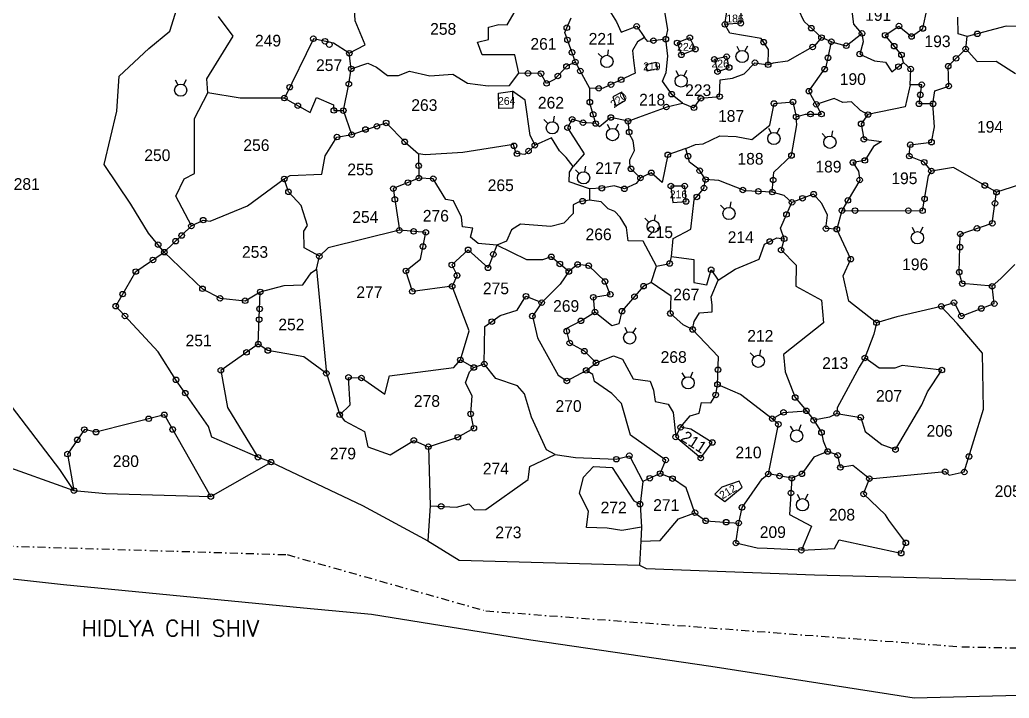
# Model space of a CAD drawing. Header units: metres. Extents: x 328578 to 333743, y 1800918 to 1805978.
# Drawn here: x 330740 to 331981, y 1800918 to 1801769 of the extents above; entities that cross this region are included whole.
import ezdxf
from ezdxf.enums import TextEntityAlignment as Align

# ---------------------------------------------------------------- set-up
doc = ezdxf.new("R2010")
doc.units = ezdxf.units.M
doc.header["$MEASUREMENT"] = 0
doc.linetypes.add('DASHDOT', pattern=[1, 0.5, -0.25, 0, -0.25])
for name, color, linetype in [('POLY_PARCEL', 6, 'Continuous'), ('POLY_WATER', 4, 'Continuous'), ('TEXT_MAPOUT', 7, 'Continuous'), ('TEXT_PARCEL', 7, 'Continuous'), ('V_BOUND_STREAM_LINE', 7, 'DASHDOT')]:
    doc.layers.add(name, color=color, linetype=linetype)
doc.styles.get("Standard").update_dxf_attribs({"font": 'simplex.shx'})
doc.styles.add('TEXT_MAP', font='', dxfattribs={"height": 1.8})
doc.styles.get('TEXT_MAP').set_extended_font_data('Kruti Dev 050')

msp = doc.modelspace()

# ---------------------------------------------------------------- linework, layer by layer
for points in [[(331478.3, 1801731.7), (331477.5, 1801724.7)], [(331639.5, 1801736.4), (331642.7, 1801730.2)], [(331653, 1801736.4), (331649.8, 1801730.2)], [(331465.7, 1801726.9), (331470.9, 1801722.2)], [(331563.1, 1801705.6), (331566.3, 1801699.3)], [(331576.6, 1801705.6), (331573.4, 1801699.3)], [(330935, 1801694.1), (330938.2, 1801687.8)], [(330948.5, 1801694.1), (330945.3, 1801687.8)], [(331397.6, 1801644.1), (331402.6, 1801639.1)], [(331410.4, 1801648.3), (331409.3, 1801641.3)], [(331477, 1801638.3), (331480.3, 1801632.1)], [(331490.6, 1801638.3), (331487.3, 1801632.1)], [(331679.5, 1801633.3), (331682.7, 1801627.1)], [(331693, 1801633.3), (331689.8, 1801627.1)], [(331759.9, 1801629.9), (331758.3, 1801623.1)], [(331746.8, 1801626.6), (331751.4, 1801621.4)], [(331437, 1801581.2), (331442, 1801576.3)], [(331449.8, 1801585.4), (331448.7, 1801578.5)], [(331619.3, 1801536.5), (331624.3, 1801531.6)], [(331632.1, 1801540.7), (331631, 1801533.8)], [(331524.2, 1801520.3), (331529.2, 1801515.4)], [(331537, 1801524.5), (331535.9, 1801517.6)], [(331859.5, 1801508.9), (331862.7, 1801502.6)], [(331873, 1801508.9), (331869.8, 1801502.6)], [(331499.3, 1801383.5), (331502.1, 1801377)], [(331512.8, 1801382.5), (331509.2, 1801376.6)], [(331669.3, 1801355), (331668, 1801348.1)], [(331656.3, 1801351.1), (331661.3, 1801346.1)], [(331570.7, 1801326), (331574.4, 1801320.1)], [(331584.1, 1801327.2), (331581.5, 1801320.7)], [(331706.4, 1801259), (331710.3, 1801253.3)], [(331719.8, 1801260.7), (331717.3, 1801254.1)], [(331715.2, 1801173.7), (331718.5, 1801167.4)], [(331728.8, 1801173.7), (331725.5, 1801167.4)]]:
    msp.add_lwpolyline(points)
for centre, radius in [((331624.8, 1801763.6), 3.47), ((331644.6, 1801765), 3.47), ((331843.1, 1801761.5), 3.47), ((331426.3, 1801759.4), 3.47), ((331514, 1801761.2), 3.47), ((331733.1, 1801758.8), 3.47), ((331796.7, 1801752.3), 3.47), ((331825.8, 1801750), 3.47), ((331873.1, 1801758.4), 3.47), ((331941.4, 1801751.7), 3.47), ((331108.3, 1801745.6), 3.47), ((331122.9, 1801742.4), 3.47), ((331128.4, 1801738.2), 3.47), ((331427.1, 1801744.1), 3.47), ((331535, 1801743.1), 3.47), ((331550.6, 1801745), 3.47), ((331564.8, 1801740.3), 3.47), ((331580.7, 1801746.9), 3.47), ((331673.3, 1801741.3), 3.47), ((331745.9, 1801747), 3.47), ((331758.3, 1801741.9), 3.47), ((331777, 1801736.8), 3.47), ((331858.9, 1801748.4), 3.47), ((331153.4, 1801727.4), 3.47), ((331432.8, 1801728.4), 3.47), ((331570.1, 1801725.3), 3.47), ((331587.7, 1801732.4), 3.47), ((331646.2, 1801723.3), 7.67), ((331734.8, 1801735.3), 3.47), ((331793.8, 1801726.3), 3.47), ((331837.1, 1801736.3), 3.47), ((331846.3, 1801725.3), 3.47), ((331926.8, 1801732.7), 3.47), ((331437.1, 1801716.3), 3.47), ((331476.6, 1801717.1), 7.67), ((331611.5, 1801719.6), 3.47), ((331626.9, 1801723.1), 3.47), ((331662.4, 1801715.5), 3.47), ((331679, 1801712.9), 3.47), ((331754.1, 1801721.6), 3.47), ((331914.8, 1801720.9), 3.47), ((331155.8, 1801707.7), 3.47), ((331377.6, 1801702.1), 3.47), ((331393.9, 1801701.8), 3.47), ((331425.9, 1801710.8), 3.47), ((331443.2, 1801705.1), 3.47), ((331615.4, 1801704.2), 3.47), ((331630, 1801709.5), 3.47), ((331749.8, 1801707.4), 3.47), ((331842.5, 1801710.6), 3.47), ((331857.8, 1801707.5), 3.47), ((331904.9, 1801711.2), 3.47), ((331152.8, 1801688.8), 3.47), ((331400.9, 1801689.5), 3.47), ((331415, 1801698.8), 3.47), ((331481.7, 1801688), 3.47), ((331494.5, 1801694.1), 3.47), ((331569.8, 1801692.5), 7.67), ((331871.6, 1801687.9), 3.47), ((330941.8, 1801681), 7.67), ((331078.5, 1801684.7), 3.47), ((331466.4, 1801683.3), 3.47), ((331557.8, 1801676), 3.47), ((331730.1, 1801679.8), 3.47), ((331869.9, 1801675.2), 3.47), ((331905.6, 1801686.2), 3.47), ((331071.9, 1801671.1), 3.47), ((331455.2, 1801666), 3.47), ((331594.5, 1801670.8), 3.47), ((331618, 1801673), 3.47), ((331686.3, 1801664.3), 3.47), ((331710.1, 1801666.3), 3.47), ((331739.4, 1801663.2), 3.47), ((331868.3, 1801663.9), 3.47), ((331885.8, 1801663.9), 3.47), ((331088.8, 1801661.6), 3.47), ((331134, 1801655.6), 3.47), ((331145.9, 1801655.4), 3.47), ((331459.4, 1801650.6), 3.47), ((331551.2, 1801659.9), 3.47), ((331585.8, 1801658.9), 3.47), ((331732.1, 1801651), 3.47), ((331745.9, 1801651), 3.47), ((331804.2, 1801650.4), 3.47), ((331199.6, 1801639.9), 3.47), ((331408.1, 1801633.8), 7.67), ((331433, 1801644.4), 3.47), ((331446.7, 1801640.2), 3.47), ((331462.5, 1801639.1), 3.47), ((331481.5, 1801646.7), 3.47), ((331503.1, 1801642), 3.47), ((331714.1, 1801647.4), 3.47), ((331795.7, 1801638.7), 3.47), ((331156.4, 1801625.2), 3.47), ((331173.7, 1801631.6), 3.47), ((331188, 1801635.6), 3.47), ((331427.2, 1801633.9), 3.47), ((331483.8, 1801625.2), 7.67), ((331504.6, 1801628.4), 3.47), ((331137.9, 1801622.1), 3.47), ((331222.9, 1801616.2), 3.47), ((331686.2, 1801620.3), 7.67), ((331756.5, 1801615.6), 7.67), ((331799, 1801619.3), 3.47), ((331857.3, 1801612.5), 3.47), ((331883.9, 1801615.7), 3.47), ((331360.1, 1801611.1), 3.47), ((331363.7, 1801601.2), 3.47), ((331378.3, 1801604.6), 3.47), ((331386.1, 1801611.8), 3.47), ((331553.1, 1801599.9), 3.47), ((331578.3, 1801598.2), 3.47), ((331708.3, 1801599), 3.47), ((331785.4, 1801590.2), 3.47), ((331800.3, 1801592.8), 3.47), ((331856, 1801598.3), 3.47), ((331874.8, 1801590.5), 3.47), ((331240.4, 1801586.1), 3.47), ((331447.4, 1801570.9), 7.67), ((331506.8, 1801582.3), 3.47), ((331532.3, 1801577.3), 3.47), ((331593.1, 1801580), 3.47), ((331883.8, 1801579.5), 3.47), ((331071.8, 1801569.6), 3.47), ((331226.9, 1801565), 3.47), ((331240.7, 1801570.7), 3.47), ((331258.7, 1801569.9), 3.47), ((331518.7, 1801570.8), 3.47), ((331600.4, 1801568.8), 3.47), ((331685.2, 1801568.2), 3.47), ((331793.8, 1801568.2), 3.47), ((331077, 1801553.4), 3.47), ((331208.5, 1801557.4), 3.47), ((331470.2, 1801557.9), 3.47), ((331498.6, 1801557.2), 3.47), ((331556.8, 1801560.7), 3.47), ((331574.2, 1801560.7), 3.47), ((331598.5, 1801558.2), 3.47), ((331647.2, 1801555.7), 3.47), ((331666.7, 1801553.9), 3.47), ((331684.1, 1801553.1), 3.47), ((331736, 1801550.5), 3.47), ((331950.9, 1801561.3), 3.47), ((331965.5, 1801552.9), 3.47), ((331210.5, 1801543.9), 3.47), ((331446.1, 1801541.7), 3.47), ((331575.9, 1801541.2), 3.47), ((331589.4, 1801547), 3.47), ((331708.8, 1801540.2), 3.47), ((331722.1, 1801545.3), 3.47), ((331779, 1801542.6), 3.47), ((331875.2, 1801544.5), 3.47), ((331963.6, 1801539), 3.47), ((331629.8, 1801526.2), 7.67), ((331771.6, 1801529.8), 3.47), ((331788, 1801529.8), 3.47), ((331854.9, 1801529.7), 3.47), ((331872.7, 1801529.6), 3.47), ((330970, 1801517.9), 3.47), ((331534.6, 1801510), 7.67), ((331702, 1801525), 3.47), ((331960.2, 1801513.9), 3.47), ((330955.2, 1801510.5), 3.47), ((331216.2, 1801505.1), 3.47), ((331234.1, 1801503.7), 3.47), ((331249.4, 1801502.5), 3.47), ((331751.5, 1801507.2), 3.47), ((331765.1, 1801506.5), 3.47), ((331941.1, 1801507.5), 3.47), ((330935.4, 1801491.4), 3.47), ((330943, 1801498.6), 3.47), ((331681, 1801491), 3.47), ((331699, 1801494.5), 3.47), ((331866.2, 1801495.8), 7.67), ((331920, 1801500.4), 3.47), ((330913.5, 1801487.1), 3.47), ((330921.2, 1801477.7), 3.47), ((331245.9, 1801484.8), 3.47), ((331302.5, 1801480.6), 3.47), ((331695.2, 1801480.4), 3.47), ((331919.6, 1801483.9), 3.47), ((330907, 1801467.9), 3.47), ((331115.8, 1801472.5), 3.47), ((331334.1, 1801474.9), 3.47), ((331406.8, 1801471.8), 3.47), ((331555.4, 1801463.4), 3.47), ((331782.6, 1801468.8), 3.47), ((330885.5, 1801453.3), 3.47), ((331224.4, 1801454.1), 3.47), ((331282, 1801461.6), 3.47), ((331327.5, 1801457.9), 3.47), ((331417.5, 1801462.9), 3.47), ((331428.8, 1801453.4), 3.47), ((331439.8, 1801462.2), 3.47), ((331453.8, 1801460.6), 3.47), ((331607.5, 1801455.6), 3.47), ((331918.7, 1801452.5), 3.47), ((331288.6, 1801448.4), 3.47), ((331474.3, 1801440.8), 3.47), ((330969.2, 1801431.7), 3.47), ((331041.6, 1801427.7), 3.47), ((331232.5, 1801428.4), 3.47), ((331282.4, 1801434.8), 3.47), ((331522.6, 1801435), 3.47), ((331922.6, 1801438.2), 3.47), ((331960, 1801434.8), 3.47), ((330869, 1801425), 3.47), ((330991.2, 1801419.7), 3.47), ((331022.7, 1801416.7), 3.47), ((331375, 1801422.3), 3.47), ((331394.8, 1801414.3), 3.47), ((331459.6, 1801421), 3.47), ((331480.9, 1801424.6), 3.47), ((331511.2, 1801421.8), 3.47), ((331912.2, 1801414.3), 3.47), ((330860.3, 1801409.9), 3.47), ((331040.8, 1801406.4), 3.47), ((331461.6, 1801402.5), 3.47), ((331495.5, 1801403.6), 3.47), ((331896.2, 1801409.6), 3.47), ((331946.4, 1801406.9), 3.47), ((331962.7, 1801413), 3.47), ((330871.9, 1801397.5), 3.47), ((331040.3, 1801393), 3.47), ((331332.2, 1801390.5), 3.47), ((331383.1, 1801397.4), 3.47), ((331444, 1801391.5), 3.47), ((331556.3, 1801400.6), 3.47), ((331814.9, 1801389), 3.47), ((331921.3, 1801397.5), 3.47), ((331426.2, 1801378.5), 3.47), ((331584.2, 1801380.6), 3.47), ((331505.2, 1801370), 7.67), ((331024.4, 1801351.8), 3.47), ((331039.2, 1801362.2), 3.47), ((331051.2, 1801354.2), 3.47), ((331430, 1801363.6), 3.47), ((331448.4, 1801353.4), 3.47), ((331292.7, 1801342.4), 3.47), ((331666.6, 1801340.6), 7.67), ((331800.3, 1801344.8), 3.47), ((330992.2, 1801329.3), 3.47), ((331309.6, 1801332.9), 3.47), ((331322.8, 1801337.3), 3.47), ((331450.6, 1801329.2), 3.47), ((331463, 1801338.7), 3.47), ((331616, 1801330), 3.47), ((331896.9, 1801329.6), 3.47), ((330935.9, 1801317.4), 3.47), ((331124.6, 1801325.5), 3.47), ((331152.4, 1801320.5), 3.47), ((331168.6, 1801319.7), 3.47), ((331426.3, 1801316), 3.47), ((331578.5, 1801313.6), 7.67), ((331615.4, 1801311.6), 3.47), ((330947.5, 1801300.7), 3.47), ((331613.2, 1801298.4), 3.47), ((331712.8, 1801295.2), 3.47), ((331727, 1801278.5), 3.47), ((330901.7, 1801268.5), 3.47), ((330921.3, 1801273.5), 3.47), ((331141.4, 1801273.5), 3.47), ((331305.7, 1801274.6), 3.47), ((331684.1, 1801268.6), 3.47), ((331698.2, 1801276.5), 3.47), ((331736.1, 1801266.6), 3.47), ((331765, 1801275.3), 3.47), ((331795.1, 1801270.2), 3.47), ((330820.9, 1801254.9), 3.47), ((330931.8, 1801255), 3.47), ((331309.7, 1801256.6), 3.47), ((331569.1, 1801257.8), 3.47), ((331691.8, 1801261.6), 3.47), ((330812.1, 1801242.1), 3.47), ((330835.5, 1801251.7), 3.47), ((331234.3, 1801241.4), 3.47), ((331289.6, 1801245.3), 3.47), ((331562.9, 1801245.7), 3.47), ((331714.7, 1801246.9), 7.67), ((331745.9, 1801251.2), 3.47), ((331252.6, 1801233.4), 3.47), ((331608.9, 1801238.7), 3.47), ((331838.8, 1801229.8), 3.47), ((330799.8, 1801224.2), 3.47), ((331038.7, 1801220.2), 3.47), ((331488.4, 1801217.7), 3.47), ((331504.8, 1801222.1), 3.47), ((331550.4, 1801216.7), 3.47), ((331594.4, 1801219.3), 3.47), ((331753.6, 1801227.4), 3.47), ((331766.3, 1801222.6), 3.47), ((331931, 1801221.1), 3.47), ((331055.2, 1801214.1), 3.47), ((331769.6, 1801207.4), 3.47), ((331530.4, 1801193.8), 3.47), ((331543.5, 1801199.7), 3.47), ((331558.9, 1801193.4), 3.47), ((331679.2, 1801199.2), 3.47), ((331693.3, 1801196.6), 3.47), ((331708.7, 1801193.8), 3.47), ((331721.3, 1801199.4), 3.47), ((331806, 1801193.3), 3.47), ((331901.1, 1801202.1), 3.47), ((331925.1, 1801201.7), 3.47), ((330807.8, 1801178.3), 3.47), ((330979.6, 1801170.8), 3.47), ((331707.5, 1801175.3), 3.47), ((331798.7, 1801174.1), 3.47), ((331268.6, 1801158.6), 3.47), ((331518.2, 1801161.3), 3.47), ((331646.2, 1801157.2), 3.47), ((331722, 1801160.6), 7.67), ((331587.1, 1801150.6), 3.47), ((331600.6, 1801140.4), 3.47), ((331626.3, 1801138.7), 3.47), ((331642, 1801137.6), 3.47), ((331638.5, 1801112.5), 3.47), ((331720.6, 1801103.4), 3.47), ((331851.7, 1801112.8), 3.47), ((331845.8, 1801099.7), 3.47)]:
    msp.add_circle(centre, radius)
at = {"layer": 'POLY_PARCEL'}
for p, q in [((330928.3, 1801755.2), (330938.9, 1801789.7)), ((331160.6, 1801768.1), (331159.3, 1801791.3)), ((331351.3, 1801763.1), (331368.7, 1801792.5)), ((331474, 1801790.3), (331488.5, 1801766.7)), ((331724.1, 1801767.2), (331709.3, 1801798.8)), ((331553, 1801756.8), (331549.4, 1801779.8)), ((331624.8, 1801763.6), (331627.3, 1801779.4)), ((331644.6, 1801779.8), (331644.6, 1801765)), ((331786.6, 1801763.9), (331783.7, 1801786.9)), ((331873.1, 1801758.4), (331878.4, 1801783.6)), ((331007.8, 1801748.9), (330989.3, 1801773.6)), ((331173.4, 1801738), (331160.6, 1801768.1)), ((331423.7, 1801753.4), (331431.6, 1801771.9)), ((331488.5, 1801766.7), (331494.4, 1801753.8)), ((331644.6, 1801765), (331624.8, 1801763.6)), ((331745.9, 1801747), (331724.1, 1801767.2)), ((331917.5, 1801751.9), (331917, 1801772.7)), ((330901.7, 1801733.5), (330928.3, 1801755.2)), ((331327.9, 1801744.5), (331328.2, 1801760.3)), ((331328.2, 1801760.3), (331341, 1801763.5)), ((331341, 1801763.5), (331351.3, 1801763.1)), ((331437.1, 1801716.3), (331423.7, 1801753.4)), ((331494.4, 1801753.8), (331514, 1801761.2)), ((331514, 1801761.2), (331523.8, 1801747.1)), ((331550.6, 1801745), (331553, 1801756.8)), ((331630.9, 1801752.4), (331624.8, 1801763.6)), ((331670.3, 1801745.7), (331630.9, 1801752.4)), ((331796.7, 1801752.3), (331786.6, 1801763.9)), ((331825.8, 1801750), (331843.1, 1801761.5)), ((331843.1, 1801761.5), (331858.9, 1801748.4)), ((331858.9, 1801748.4), (331873.1, 1801758.4)), ((331977.6, 1801761.5), (331928.7, 1801748.3)), ((332009.7, 1801761), (331977.6, 1801761.5)), ((330974.5, 1801695.3), (331007.8, 1801748.9)), ((331108.3, 1801745.6), (331071.9, 1801671.1)), ((331133.6, 1801740.1), (331108.3, 1801745.6)), ((331153.4, 1801727.4), (331133.6, 1801740.1)), ((331314.4, 1801741.3), (331327.9, 1801744.5)), ((331320.1, 1801725.3), (331314.4, 1801741.3)), ((331515.2, 1801741.6), (331508.9, 1801730.7)), ((331523.8, 1801747.1), (331515.2, 1801741.6)), ((331527.8, 1801742.3), (331523.8, 1801747.1)), ((331550.6, 1801745), (331527.8, 1801742.3)), ((331552.9, 1801723.8), (331550.6, 1801745)), ((331580.7, 1801746.9), (331564.8, 1801740.3)), ((331564.8, 1801740.3), (331570.1, 1801725.3)), ((331587.7, 1801732.4), (331580.7, 1801746.9)), ((331679.3, 1801732), (331670.3, 1801745.7)), ((331745.9, 1801747), (331737.1, 1801736.6)), ((331758.3, 1801741.9), (331745.9, 1801747)), ((331751.7, 1801710.1), (331758.3, 1801741.9)), ((331758.3, 1801741.9), (331777, 1801736.8)), ((331777, 1801736.8), (331796.7, 1801752.3)), ((331798.2, 1801741.5), (331793.8, 1801726.3)), ((331796.7, 1801752.3), (331798.2, 1801741.5)), ((331846.3, 1801725.3), (331825.8, 1801750)), ((331928.7, 1801748.3), (331917.5, 1801751.9)), ((331926.8, 1801732.7), (331928.7, 1801748.3)), ((330864.6, 1801698.6), (330901.7, 1801733.5)), ((331153.4, 1801727.4), (331173.4, 1801738)), ((331508.9, 1801730.7), (331510.1, 1801718.4)), ((331570.1, 1801725.3), (331587.7, 1801732.4)), ((331679, 1801712.9), (331679.3, 1801732)), ((331737.1, 1801736.6), (331703.3, 1801717.5)), ((331904.9, 1801711.2), (331926.8, 1801732.7)), ((331926.8, 1801732.7), (331941.4, 1801716.9)), ((331155.8, 1801707.7), (331153.4, 1801727.4)), ((331360.9, 1801725.3), (331320.1, 1801725.3)), ((331366.2, 1801702.3), (331360.9, 1801725.3)), ((331437.1, 1801716.3), (331426.6, 1801711.7)), ((331455.3, 1801682.9), (331437.1, 1801716.3)), ((331510.1, 1801718.4), (331512.1, 1801702.3)), ((331525.9, 1801713.4), (331538, 1801716.3)), ((331538, 1801716.3), (331540, 1801708)), ((331550.8, 1801703.1), (331552.9, 1801723.8)), ((331626.9, 1801723.1), (331611.5, 1801719.6)), ((331611.5, 1801719.6), (331615.4, 1801704.2)), ((331630, 1801709.5), (331626.9, 1801723.1)), ((331649, 1801701.4), (331662.4, 1801715.5)), ((331662.4, 1801715.5), (331679, 1801712.9)), ((331703.3, 1801717.5), (331685.2, 1801714.8)), ((331793.8, 1801726.3), (331812.6, 1801717.7)), ((331812.6, 1801717.7), (331826.3, 1801716.2)), ((331826.3, 1801716.2), (331834.3, 1801703.9)), ((331834.3, 1801703.9), (331848.7, 1801715.6)), ((331848.7, 1801715.6), (331846.3, 1801725.3)), ((331857.8, 1801707.5), (331848.7, 1801715.6)), ((331941.4, 1801716.9), (331964.9, 1801717.3)), ((331964.9, 1801717.3), (331989.5, 1801701.9)), ((331152.7, 1801688.6), (331155.8, 1801707.7)), ((331155.8, 1801707.7), (331176.6, 1801714.8)), ((331176.6, 1801714.8), (331187.6, 1801709.8)), ((331187.6, 1801709.8), (331201.4, 1801699.5)), ((331215.3, 1801699.5), (331228.7, 1801704.8)), ((331228.7, 1801704.8), (331254.6, 1801698.8)), ((331426.6, 1801711.7), (331410.8, 1801694.2)), ((331527.2, 1801704.7), (331525.9, 1801713.4)), ((331540, 1801708), (331527.2, 1801704.7)), ((331546.3, 1801692.3), (331550.8, 1801703.1)), ((331615.4, 1801704.2), (331630, 1801709.5)), ((331685.2, 1801714.8), (331679, 1801712.9)), ((331730.1, 1801679.8), (331751.7, 1801710.1)), ((331857.3, 1801687.9), (331857.8, 1801707.5)), ((331905.6, 1801686.2), (331904.9, 1801711.2)), ((330861.8, 1801654.6), (330864.6, 1801698.6)), ((330975.7, 1801677.6), (330974.5, 1801695.3)), ((331201.4, 1801699.5), (331215.3, 1801699.5)), ((331254.6, 1801698.8), (331283.4, 1801701.3)), ((331283.4, 1801701.3), (331301.5, 1801689.6)), ((331354.5, 1801686.7), (331366.2, 1801702.3)), ((331393.9, 1801701.8), (331366.2, 1801702.3)), ((331400.9, 1801689.5), (331393.9, 1801701.8)), ((331410.8, 1801694.2), (331400.9, 1801689.5)), ((331512.1, 1801702.3), (331472, 1801683.5)), ((331558.3, 1801675.3), (331546.3, 1801692.3)), ((331618, 1801673), (331618.7, 1801693.9)), ((331618.7, 1801693.9), (331634.2, 1801696)), ((331634.2, 1801696), (331649, 1801701.4)), ((331145.9, 1801655.4), (331152.7, 1801688.6)), ((331301.5, 1801689.6), (331327.5, 1801686.4)), ((331327.5, 1801686.4), (331354.5, 1801686.7)), ((331340.6, 1801677.3), (331358.1, 1801679.9)), ((331374.1, 1801668.6), (331358.1, 1801679.9)), ((331358.1, 1801679.9), (331358.6, 1801658.3)), ((331455.2, 1801664.8), (331455.3, 1801682.9)), ((331472, 1801683.5), (331455.3, 1801682.9)), ((331495.2, 1801678.6), (331483.9, 1801672.8)), ((331500.1, 1801668.6), (331495.2, 1801678.6)), ((331739.4, 1801663.2), (331730.1, 1801679.8)), ((331857.3, 1801687.9), (331850.8, 1801660)), ((331871.6, 1801687.9), (331857.3, 1801687.9)), ((331868.3, 1801663.9), (331871.6, 1801687.9)), ((331885.8, 1801663.9), (331888.3, 1801680.1)), ((331888.3, 1801680.1), (331905.6, 1801686.2)), ((330959, 1801645.6), (330975.7, 1801677.6)), ((331016.4, 1801671.1), (330975.7, 1801677.6)), ((331071.9, 1801671.1), (331016.4, 1801671.1)), ((331071.9, 1801671.1), (331104.4, 1801652.8)), ((331104.4, 1801652.8), (331112.3, 1801671.6)), ((331112.3, 1801671.6), (331133.7, 1801662.6)), ((331341.1, 1801657.8), (331340.6, 1801677.3)), ((331380.2, 1801623.9), (331374.1, 1801668.6)), ((331483.9, 1801672.8), (331487.7, 1801661.2)), ((331487.7, 1801661.2), (331500.1, 1801668.6)), ((331571.6, 1801664.5), (331558.3, 1801675.3)), ((331585.8, 1801658.9), (331594.5, 1801670.8)), ((331594.5, 1801670.8), (331618, 1801673)), ((331686.3, 1801664.3), (331710.1, 1801666.3)), ((331710.1, 1801666.3), (331714.1, 1801647.4)), ((331761.6, 1801670.6), (331739.4, 1801663.2)), ((331772.7, 1801665.7), (331761.6, 1801670.6)), ((331783.4, 1801666.4), (331772.7, 1801665.7)), ((331794.8, 1801655.4), (331783.4, 1801666.4)), ((330845.7, 1801587.7), (330861.8, 1801654.6)), ((331133.7, 1801662.6), (331134, 1801655.6)), ((331134, 1801655.6), (331145.9, 1801655.4)), ((331156.4, 1801625.2), (331145.9, 1801655.4)), ((331358.6, 1801658.3), (331341.1, 1801657.8)), ((331462.8, 1801639.1), (331455.2, 1801664.8)), ((331516.7, 1801647.1), (331553.3, 1801660.7)), ((331553.3, 1801660.7), (331571.6, 1801664.5)), ((331571.6, 1801664.5), (331585.8, 1801658.9)), ((331680.9, 1801637.2), (331686.3, 1801664.3)), ((331745.9, 1801651), (331739.4, 1801663.2)), ((331804.2, 1801650.4), (331794.8, 1801655.4)), ((331850.8, 1801660), (331804.2, 1801650.4)), ((331885.8, 1801663.9), (331868.3, 1801663.9)), ((331887.8, 1801634.8), (331885.8, 1801663.9)), ((330959, 1801576.4), (330959, 1801645.6)), ((331433, 1801644.4), (331427.2, 1801633.9)), ((331445.9, 1801640.3), (331433, 1801644.4)), ((331481.5, 1801646.7), (331467.5, 1801635)), ((331503.1, 1801642), (331481.5, 1801646.7)), ((331503.1, 1801642), (331516.7, 1801647.1)), ((331504.9, 1801625.7), (331503.1, 1801642)), ((331714.1, 1801647.4), (331725.7, 1801651)), ((331714.9, 1801637.3), (331714.1, 1801647.4)), ((331725.7, 1801651), (331745.9, 1801651)), ((331804.2, 1801650.4), (331795.7, 1801638.7)), ((331156.4, 1801625.2), (331199.6, 1801639.9)), ((331199.6, 1801639.9), (331223.5, 1801615.6)), ((331427.2, 1801633.9), (331448.2, 1801601.2)), ((331462.8, 1801639.1), (331445.9, 1801640.3)), ((331467.5, 1801635), (331462.8, 1801639.1)), ((331658.4, 1801618.9), (331680.9, 1801637.2)), ((331708.3, 1801599), (331714.9, 1801637.3)), ((331795.7, 1801638.7), (331799, 1801619.3)), ((331883.9, 1801615.7), (331887.8, 1801634.8)), ((331123, 1801598.5), (331137.9, 1801622.1)), ((331137.9, 1801622.1), (331156.4, 1801625.2)), ((331386.4, 1801612.1), (331380.2, 1801623.9)), ((331407, 1801621.3), (331386.4, 1801612.1)), ((331417.3, 1801604.9), (331407, 1801621.3)), ((331509.5, 1801617.5), (331504.9, 1801625.7)), ((331511.3, 1801605.3), (331509.5, 1801617.5)), ((331597.3, 1801613.5), (331618.4, 1801623.6)), ((331618.4, 1801623.6), (331638.7, 1801622.9)), ((331638.7, 1801622.9), (331658.4, 1801618.9)), ((331799, 1801619.3), (331821, 1801616.7)), ((331821, 1801616.7), (331811.3, 1801610.2)), ((331223.5, 1801615.6), (331240.1, 1801601.2)), ((331359.6, 1801612.6), (331295.8, 1801602.9)), ((331362.7, 1801601.3), (331359.6, 1801612.6)), ((331386.4, 1801612.1), (331373.5, 1801600.3)), ((331425.5, 1801596.6), (331417.3, 1801604.9)), ((331505.4, 1801593.6), (331511.3, 1801605.3)), ((331575.8, 1801607.7), (331553.1, 1801599.9)), ((331575.8, 1801607.7), (331587.8, 1801612.8)), ((331580.3, 1801590.8), (331575.8, 1801607.7)), ((331587.8, 1801612.8), (331597.3, 1801613.5)), ((331811.3, 1801610.2), (331800.3, 1801592.8)), ((331856, 1801598.3), (331857.3, 1801612.5)), ((331857.3, 1801612.5), (331883.9, 1801615.7)), ((331118.7, 1801575.7), (331123, 1801598.5)), ((331240.1, 1801601.2), (331240.7, 1801570.7)), ((331248.5, 1801599.8), (331240.1, 1801601.2)), ((331295.8, 1801602.9), (331248.5, 1801599.8)), ((331373.5, 1801600.3), (331362.7, 1801601.3)), ((331434.2, 1801585.3), (331425.5, 1801596.6)), ((331448.2, 1801601.2), (331434.2, 1801585.3)), ((331506, 1801583.1), (331505.4, 1801593.6)), ((331553.1, 1801599.9), (331545.9, 1801565)), ((331685.9, 1801578.1), (331708.3, 1801599)), ((331800.3, 1801592.8), (331785.4, 1801590.2)), ((331874.8, 1801590.5), (331856, 1801598.3)), ((330879.2, 1801538.1), (330845.7, 1801587.7)), ((331429.6, 1801578.1), (331434.2, 1801585.3)), ((331518.7, 1801570.8), (331506, 1801583.1)), ((331591.9, 1801581.8), (331580.3, 1801590.8)), ((331600.4, 1801568.8), (331591.9, 1801581.8)), ((331785.4, 1801590.2), (331792.5, 1801579.2)), ((331792.5, 1801579.2), (331793.8, 1801568.2)), ((331883.8, 1801579.5), (331874.8, 1801590.5)), ((331880.1, 1801573.6), (331883.8, 1801579.5)), ((331911.7, 1801584), (331883.8, 1801579.5)), ((331965.5, 1801552.9), (331911.7, 1801584)), ((330935.5, 1801548), (330946, 1801569.6)), ((330946, 1801569.6), (330959, 1801576.4)), ((331025.6, 1801535.8), (331071.8, 1801569.6)), ((331071.8, 1801569.6), (331079.2, 1801573.9)), ((331077, 1801553.4), (331071.8, 1801569.6)), ((331079.2, 1801573.9), (331118.7, 1801575.7)), ((331240.7, 1801570.7), (331208.5, 1801557.4)), ((331258.7, 1801569.9), (331240.7, 1801570.7)), ((331274.3, 1801543.8), (331258.7, 1801569.9)), ((331429.1, 1801565.8), (331429.6, 1801578.1)), ((331518.7, 1801570.8), (331513.5, 1801563.7)), ((331532.3, 1801577.3), (331518.7, 1801570.8)), ((331545.9, 1801565), (331532.3, 1801577.3)), ((331598.3, 1801557.4), (331600.4, 1801568.8)), ((331617.2, 1801567.5), (331600.4, 1801568.8)), ((331650.3, 1801554.5), (331617.2, 1801567.5)), ((331684.1, 1801553.1), (331685.9, 1801578.1)), ((331793.8, 1801568.2), (331771.6, 1801529.8)), ((331872.7, 1801529.6), (331880.1, 1801573.6)), ((331208.5, 1801557.4), (331216.2, 1801505.1)), ((331454.6, 1801557.2), (331429.1, 1801565.8)), ((331470.1, 1801557.9), (331454.6, 1801557.2)), ((331454.6, 1801557.2), (331454.9, 1801543)), ((331485.7, 1801561.1), (331470.1, 1801557.9)), ((331498.6, 1801557.2), (331485.7, 1801561.1)), ((331513.5, 1801563.7), (331498.6, 1801557.2)), ((331556.8, 1801560.7), (331559.2, 1801540)), ((331574.2, 1801560.7), (331556.8, 1801560.7)), ((331575.9, 1801541.2), (331574.2, 1801560.7)), ((331586.3, 1801543.3), (331598.3, 1801557.4)), ((331684.1, 1801553.1), (331650.3, 1801554.5)), ((332003.6, 1801565), (331965.5, 1801552.9)), ((330955.2, 1801510.5), (330935.5, 1801548)), ((331093.1, 1801536.2), (331077, 1801553.4)), ((331284.3, 1801542.1), (331274.3, 1801543.8)), ((331294.3, 1801521.5), (331284.3, 1801542.1)), ((331454.9, 1801543), (331442, 1801541)), ((331469.4, 1801540.7), (331454.9, 1801543)), ((331582, 1801506.6), (331586.3, 1801543.3)), ((331699, 1801548.6), (331684.1, 1801553.1)), ((331708.8, 1801540.2), (331699, 1801548.6)), ((331736, 1801550.5), (331708.8, 1801540.2)), ((331746.3, 1801538.9), (331736, 1801550.5)), ((331960.2, 1801513.9), (331965.5, 1801552.9)), ((330901.6, 1801501.7), (330879.2, 1801538.1)), ((330978.7, 1801516.7), (331025.6, 1801535.8)), ((331100.8, 1801511.3), (331093.1, 1801536.2)), ((331442, 1801541), (331434.2, 1801537.2)), ((331434.2, 1801537.2), (331434.2, 1801526.2)), ((331478.1, 1801532), (331469.4, 1801540.7)), ((331486.4, 1801528.6), (331478.1, 1801532)), ((331559.2, 1801540), (331575.9, 1801541.2)), ((331694.4, 1801507.8), (331708.8, 1801540.2)), ((331753.5, 1801524), (331746.3, 1801538.9)), ((331771.6, 1801529.8), (331765.1, 1801506.5)), ((331771.6, 1801529.8), (331872.7, 1801529.6)), ((330955.2, 1801510.5), (330970, 1801517.9)), ((330970, 1801517.9), (330978.7, 1801516.7)), ((331295.4, 1801509.3), (331294.3, 1801521.5)), ((331434.2, 1801526.2), (331422.5, 1801513.9)), ((331493.1, 1801521.6), (331486.4, 1801528.6)), ((331501, 1801508.7), (331493.1, 1801521.6)), ((331751.5, 1801507.2), (331753.5, 1801524)), ((330921.2, 1801477.7), (330955.2, 1801510.5)), ((331096.4, 1801504.1), (331100.8, 1801511.3)), ((331096.9, 1801483), (331096.4, 1801504.1)), ((331216.2, 1801505.1), (331126.9, 1801483)), ((331249.4, 1801502.5), (331216.2, 1801505.1)), ((331308.2, 1801507.6), (331295.4, 1801509.3)), ((331305.4, 1801496.5), (331308.2, 1801507.6)), ((331357.1, 1801505.5), (331350.6, 1801491.3)), ((331368.1, 1801512.6), (331357.1, 1801505.5)), ((331406.3, 1801510), (331368.1, 1801512.6)), ((331422.5, 1801513.9), (331406.3, 1801510)), ((331503.5, 1801491.7), (331501, 1801508.7)), ((331559.6, 1801494.6), (331582, 1801506.6)), ((331699, 1801494.5), (331694.4, 1801507.8)), ((331765.1, 1801506.5), (331751.5, 1801507.2)), ((331782.6, 1801468.8), (331765.1, 1801506.5)), ((331920, 1801500.4), (331960.2, 1801513.9)), ((330921.2, 1801477.7), (330901.6, 1801501.7)), ((331242.8, 1801468.7), (331249.4, 1801502.5)), ((331314.9, 1801488.7), (331305.4, 1801496.5)), ((331522.2, 1801491.3), (331503.5, 1801491.7)), ((331557.5, 1801472.1), (331559.6, 1801494.6)), ((331674.4, 1801487.5), (331689.8, 1801495.8)), ((331689.8, 1801495.8), (331699, 1801494.5)), ((331699, 1801494.5), (331695.2, 1801480.4)), ((331918.7, 1801452.5), (331920, 1801500.4)), ((330790.1, 1801204.8), (330573.1, 1801488.3)), ((331115.8, 1801472.5), (331096.9, 1801483)), ((331126.9, 1801483), (331115.8, 1801472.5)), ((331302.5, 1801480.6), (331282, 1801461.6)), ((331327.5, 1801457.9), (331302.5, 1801480.6)), ((331338.5, 1801486.5), (331314.9, 1801488.7)), ((331338.5, 1801486.5), (331327.5, 1801457.9)), ((331350.6, 1801491.3), (331338.5, 1801486.5)), ((331376, 1801468.1), (331338.5, 1801486.5)), ((331538.8, 1801460.1), (331522.2, 1801491.3)), ((331667.8, 1801468.8), (331674.4, 1801487.5)), ((331695.2, 1801480.4), (331714, 1801461.2)), ((330885.5, 1801453.3), (330921.2, 1801477.7)), ((330921.2, 1801477.7), (330969.2, 1801431.7)), ((331112.1, 1801456.1), (331115.8, 1801472.5)), ((331224.4, 1801454.1), (331242.8, 1801468.7)), ((331395.8, 1801468.1), (331376, 1801468.1)), ((331406.8, 1801471.8), (331395.8, 1801468.1)), ((331428.8, 1801453.4), (331406.8, 1801471.8)), ((331555.4, 1801463.4), (331557.5, 1801472.1)), ((331557.5, 1801472.1), (331585.9, 1801468.4)), ((331585.9, 1801468.4), (331585.9, 1801439.4)), ((331637.4, 1801456.4), (331667.8, 1801468.8)), ((331772.9, 1801448.1), (331782.6, 1801468.8)), ((331105.6, 1801451.6), (331112.1, 1801456.1)), ((331112.1, 1801456.1), (331124.6, 1801325.5)), ((331282, 1801461.6), (331288.6, 1801448.4)), ((331439.8, 1801462.2), (331428.8, 1801453.4)), ((331453.8, 1801460.6), (331439.8, 1801462.2)), ((331474.3, 1801440.8), (331453.8, 1801460.6)), ((331532.2, 1801439.4), (331538.8, 1801460.1)), ((331538.8, 1801460.1), (331555.4, 1801463.4)), ((331602.1, 1801436.5), (331607.5, 1801455.6)), ((331607.5, 1801455.6), (331616.2, 1801442.7)), ((331616.2, 1801442.7), (331637.4, 1801456.4)), ((331714, 1801461.2), (331713.6, 1801435.1)), ((331988.4, 1801462.1), (331970.9, 1801444.7)), ((330860.3, 1801409.9), (330885.5, 1801453.3)), ((331095.1, 1801436.6), (331105.6, 1801451.6)), ((331232.5, 1801428.4), (331224.4, 1801454.1)), ((331288.6, 1801448.4), (331282.4, 1801434.8)), ((331428.8, 1801453.4), (331417.8, 1801437.3)), ((331607.5, 1801421.7), (331616.2, 1801442.7)), ((331780.3, 1801416.3), (331772.9, 1801448.1)), ((331922.6, 1801438.2), (331918.7, 1801452.5)), ((331970.9, 1801444.7), (331960, 1801434.8)), ((330969.2, 1801431.7), (330991.2, 1801419.7)), ((331041.6, 1801427.7), (331071.6, 1801435.7)), ((331071.6, 1801435.7), (331095.1, 1801436.6)), ((331282.4, 1801434.8), (331232.5, 1801428.4)), ((331303.7, 1801379), (331282.4, 1801434.8)), ((331417.8, 1801437.3), (331394.8, 1801414.3)), ((331480.9, 1801424.6), (331474.3, 1801440.8)), ((331522.6, 1801435), (331495.5, 1801403.6)), ((331532.2, 1801439.4), (331522.6, 1801435)), ((331557.1, 1801422.6), (331532.2, 1801439.4)), ((331585.9, 1801439.4), (331602.1, 1801436.5)), ((331713.6, 1801435.1), (331746, 1801417.2)), ((331960, 1801434.8), (331922.6, 1801438.2)), ((331962.7, 1801413), (331960, 1801434.8)), ((330991.2, 1801419.7), (331022.7, 1801416.7)), ((331022.7, 1801416.7), (331041.6, 1801427.7)), ((331039.2, 1801362.2), (331041.6, 1801427.7)), ((331364, 1801404.7), (331375, 1801422.3)), ((331375, 1801422.3), (331394.8, 1801414.3)), ((331459.6, 1801421), (331480.9, 1801424.6)), ((331461.6, 1801402.5), (331459.6, 1801421)), ((331556.3, 1801400.6), (331557.1, 1801422.6)), ((331608.9, 1801411.1), (331607.5, 1801421.7)), ((331746, 1801417.2), (331748.5, 1801388.8)), ((330913.5, 1801352.6), (330860.3, 1801409.9)), ((331342.7, 1801398.2), (331364, 1801404.7)), ((331394.8, 1801414.3), (331383.1, 1801397.4)), ((331608.5, 1801402.9), (331608.9, 1801411.1)), ((331814.9, 1801389), (331780.3, 1801416.3)), ((331896.2, 1801409.6), (331840.6, 1801396.6)), ((331896.2, 1801409.6), (331912.2, 1801414.3)), ((331916.2, 1801388.2), (331896.2, 1801409.6)), ((331912.2, 1801414.3), (331921.3, 1801397.5)), ((331921.3, 1801397.5), (331962.7, 1801413)), ((331962.7, 1801413), (331962.7, 1801413)), ((331323.6, 1801384.2), (331342.7, 1801398.2)), ((331383.1, 1801397.4), (331389.6, 1801370.3)), ((331444, 1801391.5), (331461.6, 1801402.5)), ((331482.6, 1801385.3), (331461.6, 1801402.5)), ((331495.5, 1801403.6), (331491.4, 1801387.8)), ((331572.5, 1801386.3), (331556.3, 1801400.6)), ((331586.2, 1801390.8), (331593, 1801401.4)), ((331593, 1801401.4), (331608.5, 1801402.9)), ((331840.6, 1801396.6), (331814.9, 1801389)), ((331322.8, 1801337.3), (331323.6, 1801384.2)), ((331425.4, 1801381.9), (331444, 1801391.5)), ((331430, 1801363.6), (331425.4, 1801381.9)), ((331491.4, 1801387.8), (331482.6, 1801385.3)), ((331584.2, 1801380.6), (331572.5, 1801386.3)), ((331584.2, 1801380.6), (331586.2, 1801390.8)), ((331616.5, 1801346.2), (331584.2, 1801380.6)), ((331748.5, 1801388.8), (331698.2, 1801349)), ((331814.9, 1801389), (331811.6, 1801374.9)), ((331948.1, 1801350.7), (331916.2, 1801388.2)), ((331292.7, 1801342.4), (331303.7, 1801379)), ((331389.6, 1801370.3), (331415.3, 1801323.3)), ((331811.6, 1801374.9), (331800.3, 1801344.8)), ((331039.2, 1801362.2), (330992.2, 1801329.3)), ((331051.2, 1801354.2), (331039.2, 1801362.2)), ((331448.4, 1801353.4), (331430, 1801363.6)), ((330935.9, 1801317.4), (330913.5, 1801352.6)), ((331096.2, 1801346.2), (331051.2, 1801354.2)), ((331124.6, 1801325.5), (331096.2, 1801346.2)), ((331463, 1801338.7), (331448.4, 1801353.4)), ((331463, 1801338.7), (331484.7, 1801347.4)), ((331484.7, 1801347.4), (331496.1, 1801343.3)), ((331496.1, 1801343.3), (331509.7, 1801318.8)), ((331615.4, 1801311.6), (331616.5, 1801346.2)), ((331698.2, 1801349), (331700.3, 1801327.6)), ((331800.3, 1801344.8), (331793.3, 1801333.3)), ((331818.2, 1801332.2), (331800.3, 1801344.8)), ((331949.1, 1801280.6), (331948.1, 1801350.7)), ((331203.8, 1801322.6), (331284.6, 1801332.8)), ((331284.6, 1801332.8), (331292.7, 1801342.4)), ((331292.7, 1801342.4), (331309.6, 1801332.9)), ((331304.3, 1801327.3), (331309.6, 1801332.9)), ((331309.6, 1801332.9), (331322.8, 1801337.3)), ((331337.1, 1801319), (331322.8, 1801337.3)), ((331450.6, 1801329.2), (331463, 1801338.7)), ((331793.3, 1801333.3), (331765.7, 1801282.2)), ((331838.1, 1801332.2), (331818.2, 1801332.2)), ((331847.2, 1801335.5), (331838.1, 1801332.2)), ((331896.9, 1801329.6), (331847.2, 1801335.5)), ((330992.2, 1801329.3), (331000.7, 1801282.6)), ((331124.6, 1801325.5), (331141.4, 1801273.5)), ((331154.6, 1801286), (331152.4, 1801320.5)), ((331152.4, 1801320.5), (331168.6, 1801319.7)), ((331168.6, 1801319.7), (331197.9, 1801299.2)), ((331197.9, 1801299.2), (331203.8, 1801322.6)), ((331299, 1801313.7), (331304.3, 1801327.3)), ((331364.5, 1801309.7), (331337.1, 1801319)), ((331415.3, 1801323.3), (331426.3, 1801316)), ((331426.3, 1801316), (331450.6, 1801329.2)), ((331459.1, 1801323.9), (331450.6, 1801329.2)), ((331460.9, 1801315.2), (331459.1, 1801323.9)), ((331509.7, 1801318.8), (331530.9, 1801315.9)), ((331700.3, 1801327.6), (331712.8, 1801295.2)), ((331878.8, 1801302.4), (331896.9, 1801329.6)), ((330976.5, 1801258.7), (330935.9, 1801317.4)), ((331307.7, 1801297.3), (331299, 1801313.7)), ((331373.1, 1801299.6), (331364.5, 1801309.7)), ((331482.9, 1801300.1), (331460.9, 1801315.2)), ((331530.9, 1801315.9), (331534.9, 1801304.5)), ((331613.2, 1801298.4), (331615.4, 1801311.6)), ((331644.1, 1801299.1), (331615.4, 1801311.6)), ((331305.7, 1801274.6), (331307.7, 1801297.3)), ((331381.8, 1801270.3), (331373.1, 1801299.6)), ((331495.1, 1801287.5), (331482.9, 1801300.1)), ((331534.9, 1801304.5), (331537.1, 1801290.2)), ((331606.9, 1801288.5), (331613.2, 1801298.4)), ((331684.1, 1801268.6), (331644.1, 1801299.1)), ((331712.8, 1801295.2), (331727, 1801278.5)), ((331871.9, 1801285.8), (331878.8, 1801302.4)), ((331000.7, 1801282.6), (331038.7, 1801220.2)), ((331141.4, 1801273.5), (331154.6, 1801286)), ((331506.1, 1801248), (331495.1, 1801287.5)), ((331537.1, 1801290.2), (331553.3, 1801286.9)), ((331553.3, 1801286.9), (331559.6, 1801276.5)), ((331592.2, 1801275.4), (331595.2, 1801288.9)), ((331595.2, 1801288.9), (331606.9, 1801288.5)), ((331765.7, 1801282.2), (331765, 1801275.3)), ((331838.8, 1801229.8), (331871.9, 1801285.8)), ((331925.1, 1801201.7), (331949.1, 1801280.6)), ((330921.3, 1801273.5), (330835.5, 1801251.7)), ((330979.6, 1801170.8), (330921.3, 1801273.5)), ((331141.4, 1801273.5), (331147.5, 1801266)), ((331309.7, 1801256.6), (331305.7, 1801274.6)), ((331400.8, 1801229.4), (331381.8, 1801270.3)), ((331559.6, 1801276.5), (331562.9, 1801245.7)), ((331569.1, 1801257.8), (331581.2, 1801272.1)), ((331581.2, 1801272.1), (331592.2, 1801275.4)), ((331684.1, 1801268.6), (331698.2, 1801276.5)), ((331691.8, 1801261.6), (331684.1, 1801268.6)), ((331698.2, 1801276.5), (331727, 1801278.5)), ((331727, 1801278.5), (331736.1, 1801266.6)), ((331755.9, 1801270.3), (331736.1, 1801266.6)), ((331765, 1801275.3), (331755.9, 1801270.3)), ((331765, 1801275.3), (331795.1, 1801270.2)), ((331795.1, 1801270.2), (331800.5, 1801252.5)), ((330980.7, 1801245.4), (330976.5, 1801258.7)), ((331147.5, 1801266), (331172.5, 1801252.5)), ((331289.6, 1801245.3), (331309.7, 1801256.6)), ((331562.9, 1801245.7), (331569.1, 1801257.8)), ((331581.8, 1801255.5), (331569.1, 1801257.8)), ((331679.2, 1801199.2), (331691.8, 1801261.6)), ((331736.1, 1801266.6), (331745.9, 1801251.2)), ((330820.9, 1801254.9), (330799.8, 1801224.2)), ((330835.5, 1801251.7), (330820.9, 1801254.9)), ((331038.7, 1801220.2), (330980.7, 1801245.4)), ((331172.5, 1801252.5), (331176.8, 1801233.1)), ((331252.6, 1801233.4), (331289.6, 1801245.3)), ((331550.4, 1801216.7), (331506.1, 1801248)), ((331562.9, 1801245.7), (331594.4, 1801219.3)), ((331608.9, 1801238.7), (331581.8, 1801255.5)), ((331745.9, 1801251.2), (331748, 1801240.7)), ((331800.5, 1801252.5), (331821.7, 1801236.4)), ((331176.8, 1801233.1), (331204.6, 1801223.2)), ((331204.6, 1801223.2), (331234.3, 1801241.4)), ((331234.3, 1801241.4), (331252.6, 1801233.4)), ((331252.6, 1801233.4), (331255, 1801159.2)), ((331594.4, 1801219.3), (331608.9, 1801238.7)), ((331748, 1801240.7), (331753.6, 1801227.4)), ((331821.7, 1801236.4), (331838.8, 1801229.8)), ((330799.8, 1801224.2), (330807.8, 1801178.3)), ((331055.2, 1801214.1), (331038.7, 1801220.2)), ((331379.8, 1801208.4), (331411.5, 1801223.8)), ((331411.5, 1801223.8), (331400.8, 1801229.4)), ((331411.5, 1801223.8), (331437, 1801219.8)), ((331437, 1801219.8), (331488.4, 1801217.7)), ((331488.4, 1801217.7), (331504.8, 1801222.1)), ((331504.8, 1801222.1), (331521.5, 1801189.7)), ((331736.1, 1801220.4), (331721.3, 1801199.4)), ((331753.6, 1801227.4), (331736.1, 1801220.4)), ((331766.3, 1801222.6), (331753.6, 1801227.4)), ((331769.6, 1801207.4), (331766.3, 1801222.6)), ((331377.8, 1801192.2), (331379.8, 1801208.4)), ((331447.1, 1801195), (331459.8, 1801208.4)), ((331459.8, 1801208.4), (331483.2, 1801207.3)), ((331483.2, 1801207.3), (331510.5, 1801165.3)), ((331543.5, 1801199.7), (331550.4, 1801216.7)), ((331785.2, 1801209.9), (331769.6, 1801207.4)), ((331806, 1801193.3), (331785.2, 1801209.9)), ((330807.8, 1801178.3), (330790.1, 1801204.8)), ((331442.4, 1801174.8), (331447.1, 1801195)), ((331543.5, 1801199.7), (331521.5, 1801189.7)), ((331558.9, 1801193.4), (331543.5, 1801199.7)), ((331671.4, 1801192.9), (331679.2, 1801199.2)), ((331708.7, 1801193.8), (331679.2, 1801199.2)), ((331708.7, 1801193.8), (331705.8, 1801148.2)), ((331721.3, 1801199.4), (331708.7, 1801193.8)), ((331806, 1801193.3), (331901.1, 1801202.1)), ((331901.1, 1801202.1), (331906.2, 1801197.8)), ((331906.2, 1801197.8), (331925.1, 1801201.7)), ((331324.6, 1801154.6), (331377.8, 1801192.2)), ((331521.5, 1801189.7), (331518.2, 1801161.3)), ((331576.1, 1801181.7), (331558.9, 1801193.4)), ((331587.1, 1801150.6), (331576.1, 1801181.7)), ((331620.9, 1801182.5), (331612.1, 1801173.8)), ((331642.7, 1801190), (331620.9, 1801182.5)), ((331624.4, 1801164.5), (331646.3, 1801182.8)), ((331646.3, 1801182.8), (331642.7, 1801190)), ((331646.2, 1801157.2), (331671.4, 1801192.9)), ((331798.7, 1801174.1), (331806, 1801193.3)), ((330979.6, 1801170.8), (330979.6, 1801170.8)), ((331453.5, 1801152.5), (331442.4, 1801174.8)), ((331612.1, 1801173.8), (331624.4, 1801164.5)), ((331826.3, 1801148), (331798.7, 1801174.1)), ((331255, 1801159.2), (331252, 1801115.1)), ((331255, 1801159.2), (331287.9, 1801157.6)), ((331287.9, 1801157.6), (331303.3, 1801161.6)), ((331303.3, 1801161.6), (331310.3, 1801154.2)), ((331510.5, 1801165.3), (331518.2, 1801161.3)), ((331518.2, 1801161.3), (331519.9, 1801132.4)), ((331642, 1801137.6), (331646.2, 1801157.2)), ((331310.3, 1801154.2), (331324.6, 1801154.6)), ((331451.1, 1801131.8), (331453.5, 1801152.5)), ((331566.6, 1801142.9), (331587.1, 1801150.6)), ((331587.1, 1801150.6), (331600.6, 1801140.4)), ((331705.8, 1801148.2), (331733.2, 1801133.5)), ((331830.2, 1801141.1), (331826.3, 1801148)), ((331476.8, 1801131.1), (331451.1, 1801131.8)), ((331519.9, 1801132.4), (331495.5, 1801128.4)), ((331519.9, 1801132.4), (331519.2, 1801114.8)), ((331543.4, 1801115.5), (331566.6, 1801142.9)), ((331600.6, 1801140.4), (331642, 1801137.6)), ((331638.5, 1801112.5), (331642, 1801137.6)), ((331733.2, 1801133.5), (331720.6, 1801103.4)), ((331851.7, 1801112.8), (331830.2, 1801141.1)), ((331495.5, 1801128.4), (331476.8, 1801131.1)), ((331519.2, 1801114.8), (331517.5, 1801084.8)), ((331519.2, 1801114.8), (331543.4, 1801115.5)), ((331665.1, 1801106.2), (331638.5, 1801112.5)), ((331762.3, 1801105.6), (331768.1, 1801116.4)), ((331768.1, 1801116.4), (331845.8, 1801099.7)), ((331845.8, 1801099.7), (331851.7, 1801112.8)), ((331677.8, 1801105.5), (331665.1, 1801106.2)), ((331720.6, 1801103.4), (331677.8, 1801105.5)), ((331720.6, 1801103.4), (331762.3, 1801105.6))]:
    msp.add_line(p, q, dxfattribs=at)
at = {"layer": 'POLY_WATER'}
for p, q in [((330564, 1801265.4), (330807.8, 1801178.3)), ((330979.6, 1801170.8), (331055.2, 1801214.1)), ((331055.2, 1801214.1), (331169.9, 1801159.5)), ((330807.8, 1801178.3), (330847.7, 1801174.7)), ((330847.7, 1801174.7), (330979.6, 1801170.8)), ((331169.9, 1801159.5), (331252, 1801115.1)), ((331252, 1801115.1), (331291.2, 1801090.9)), ((331291.2, 1801090.9), (331517.5, 1801084.8)), ((331517.5, 1801084.8), (331526, 1801080.5)), ((330794.7, 1801060.2), (330621.7, 1801078.8)), ((331526, 1801080.5), (331737.2, 1801072.6)), ((331737.2, 1801072.6), (332009.1, 1801065.3)), ((331095.9, 1801030.6), (330794.7, 1801060.2)), ((331181.3, 1801022.7), (331095.9, 1801030.6)), ((331381.3, 1800990.6), (331181.3, 1801022.7)), ((331607.1, 1800957.6), (331381.3, 1800990.6)), ((331862.3, 1800917.7), (331607.1, 1800957.6)), ((332304.3, 1800929.3), (331862.3, 1800917.7))]:
    msp.add_line(p, q, dxfattribs=at)
at = {"layer": 'V_BOUND_STREAM_LINE', "ltscale": 20}
for p, q in [((330722.1, 1801108.8), (331075.4, 1801097.9)), ((331075.4, 1801097.9), (331324.6, 1801027.3)), ((331324.6, 1801027.3), (331921.8, 1800982.2)), ((331921.8, 1800982.2), (332188.3, 1800976.9))]:
    msp.add_line(p, q, dxfattribs=at)

# ---------------------------------------------------------------- texts
at = {"layer": 'TEXT_MAPOUT'}
msp.add_text('HIDLYA CHI SHIV', height=20.388, rotation=359.9674, dxfattribs=at).set_placement((330928.8, 1801005.6), align=Align.MIDDLE)
at = {"layer": 'TEXT_PARCEL', "style": 'TEXT_MAP'}
for s, height, rotation, p in [('191', 14.68, 359.9674, (331817, 1801775.4)), ('258', 14.68, 359.9674, (331271.2, 1801757.9)), ('186', 9.79, 359.9674, (331637.4, 1801771)), ('221', 14.68, 359.9674, (331470.1, 1801745.6)), ('249', 14.68, 359.9674, (331051.4, 1801743.2)), ('261', 14.68, 359.9674, (331397, 1801739.1)), ('224', 9.79, 359.9674, (331575.7, 1801735.5)), ('193', 14.68, 359.9674, (331891.5, 1801742.4)), ('257', 14.68, 359.9674, (331128, 1801712.4)), ('219', 9.79, 359.9674, (331533, 1801710.9)), ('226', 9.79, 359.9674, (331618.7, 1801714.4)), ('190', 14.68, 359.9674, (331785.2, 1801694.9)), ('220', 9.79, 37.8075, (331491.3, 1801668.6)), ('223', 14.68, 359.9674, (331591.2, 1801681)), ('263', 14.68, 359.9674, (331247.5, 1801662.3)), ('264', 9.79, 359.9674, (331350.9, 1801667.5)), ('262', 14.68, 359.9674, (331406.4, 1801665.3)), ('218', 14.68, 359.9674, (331533.4, 1801669.1)), ('187', 14.68, 359.9674, (331632.4, 1801648.6)), ('194', 14.68, 359.9674, (331957.4, 1801635)), ('256', 14.68, 359.9674, (331036.8, 1801612)), ('250', 14.68, 359.9674, (330912.5, 1801599.4)), ('188', 14.68, 359.9674, (331656.8, 1801594.9)), ('189', 14.68, 359.9674, (331754.6, 1801585)), ('255', 14.68, 359.9674, (331167.3, 1801581.5)), ('217', 14.68, 359.9674, (331478.4, 1801583.3)), ('281', 14.68, 359.9674, (330748.6, 1801563.2)), ('265', 14.68, 359.9674, (331343.4, 1801561.7)), ('195', 14.68, 359.9674, (331849.9, 1801570.4)), ('216', 9.79, 359.9674, (331566.4, 1801550.3)), ('254', 14.68, 359.9674, (331173.5, 1801521.8)), ('276', 14.68, 359.9674, (331262, 1801523.3)), ('266', 14.68, 359.9674, (331466.2, 1801500)), ('215', 14.68, 359.9674, (331543.2, 1801502.7)), ('214', 14.68, 359.9674, (331644.6, 1801496.6)), ('253', 14.68, 359.9674, (331035.1, 1801477.9)), ('196', 14.68, 359.9674, (331863.5, 1801462.4)), ('277', 14.68, 359.9674, (331178.6, 1801427.5)), ('275', 14.68, 359.9674, (331337.4, 1801432.2)), ('267', 14.68, 359.9674, (331576.2, 1801424.5)), ('269', 14.68, 359.9674, (331425.5, 1801410.1)), ('252', 14.68, 359.9674, (331080.7, 1801386.8)), ('212', 14.68, 359.9674, (331669.1, 1801372.7)), ('251', 14.68, 359.9674, (330964.3, 1801366.8)), ('268', 14.68, 359.9674, (331560.4, 1801346)), ('213', 14.68, 359.9674, (331763.1, 1801338.4)), ('278', 14.68, 359.9674, (331250.8, 1801290.8)), ('207', 14.68, 359.9674, (331830.6, 1801297.2)), ('270', 14.68, 359.9674, (331428.5, 1801284.5)), ('206', 14.68, 359.9674, (331894.1, 1801253.3)), ('211', 14.68, 326.7939, (331585.9, 1801239.3)), ('279', 14.68, 359.9674, (331145.4, 1801224.9)), ('210', 14.68, 359.9674, (331654.3, 1801226.2)), ('280', 14.68, 359.9674, (330873, 1801215.3)), ('274', 14.68, 359.9674, (331337.3, 1801206)), ('212', 9.79, 31.2619, (331628.3, 1801177.1)), ('205', 14.68, 359.9674, (331979.6, 1801177.6)), ('272', 14.68, 359.9674, (331485.1, 1801157.2)), ('271', 14.68, 359.9674, (331551.1, 1801160.3)), ('208', 14.68, 359.9674, (331771.6, 1801148.1)), ('273', 14.68, 359.9674, (331353, 1801125.9)), ('209', 14.68, 359.9674, (331684.8, 1801126.2))]:
    msp.add_text(s, height=height, rotation=rotation, dxfattribs=at).set_placement(p, align=Align.MIDDLE)

doc.saveas('drawing.dxf')
